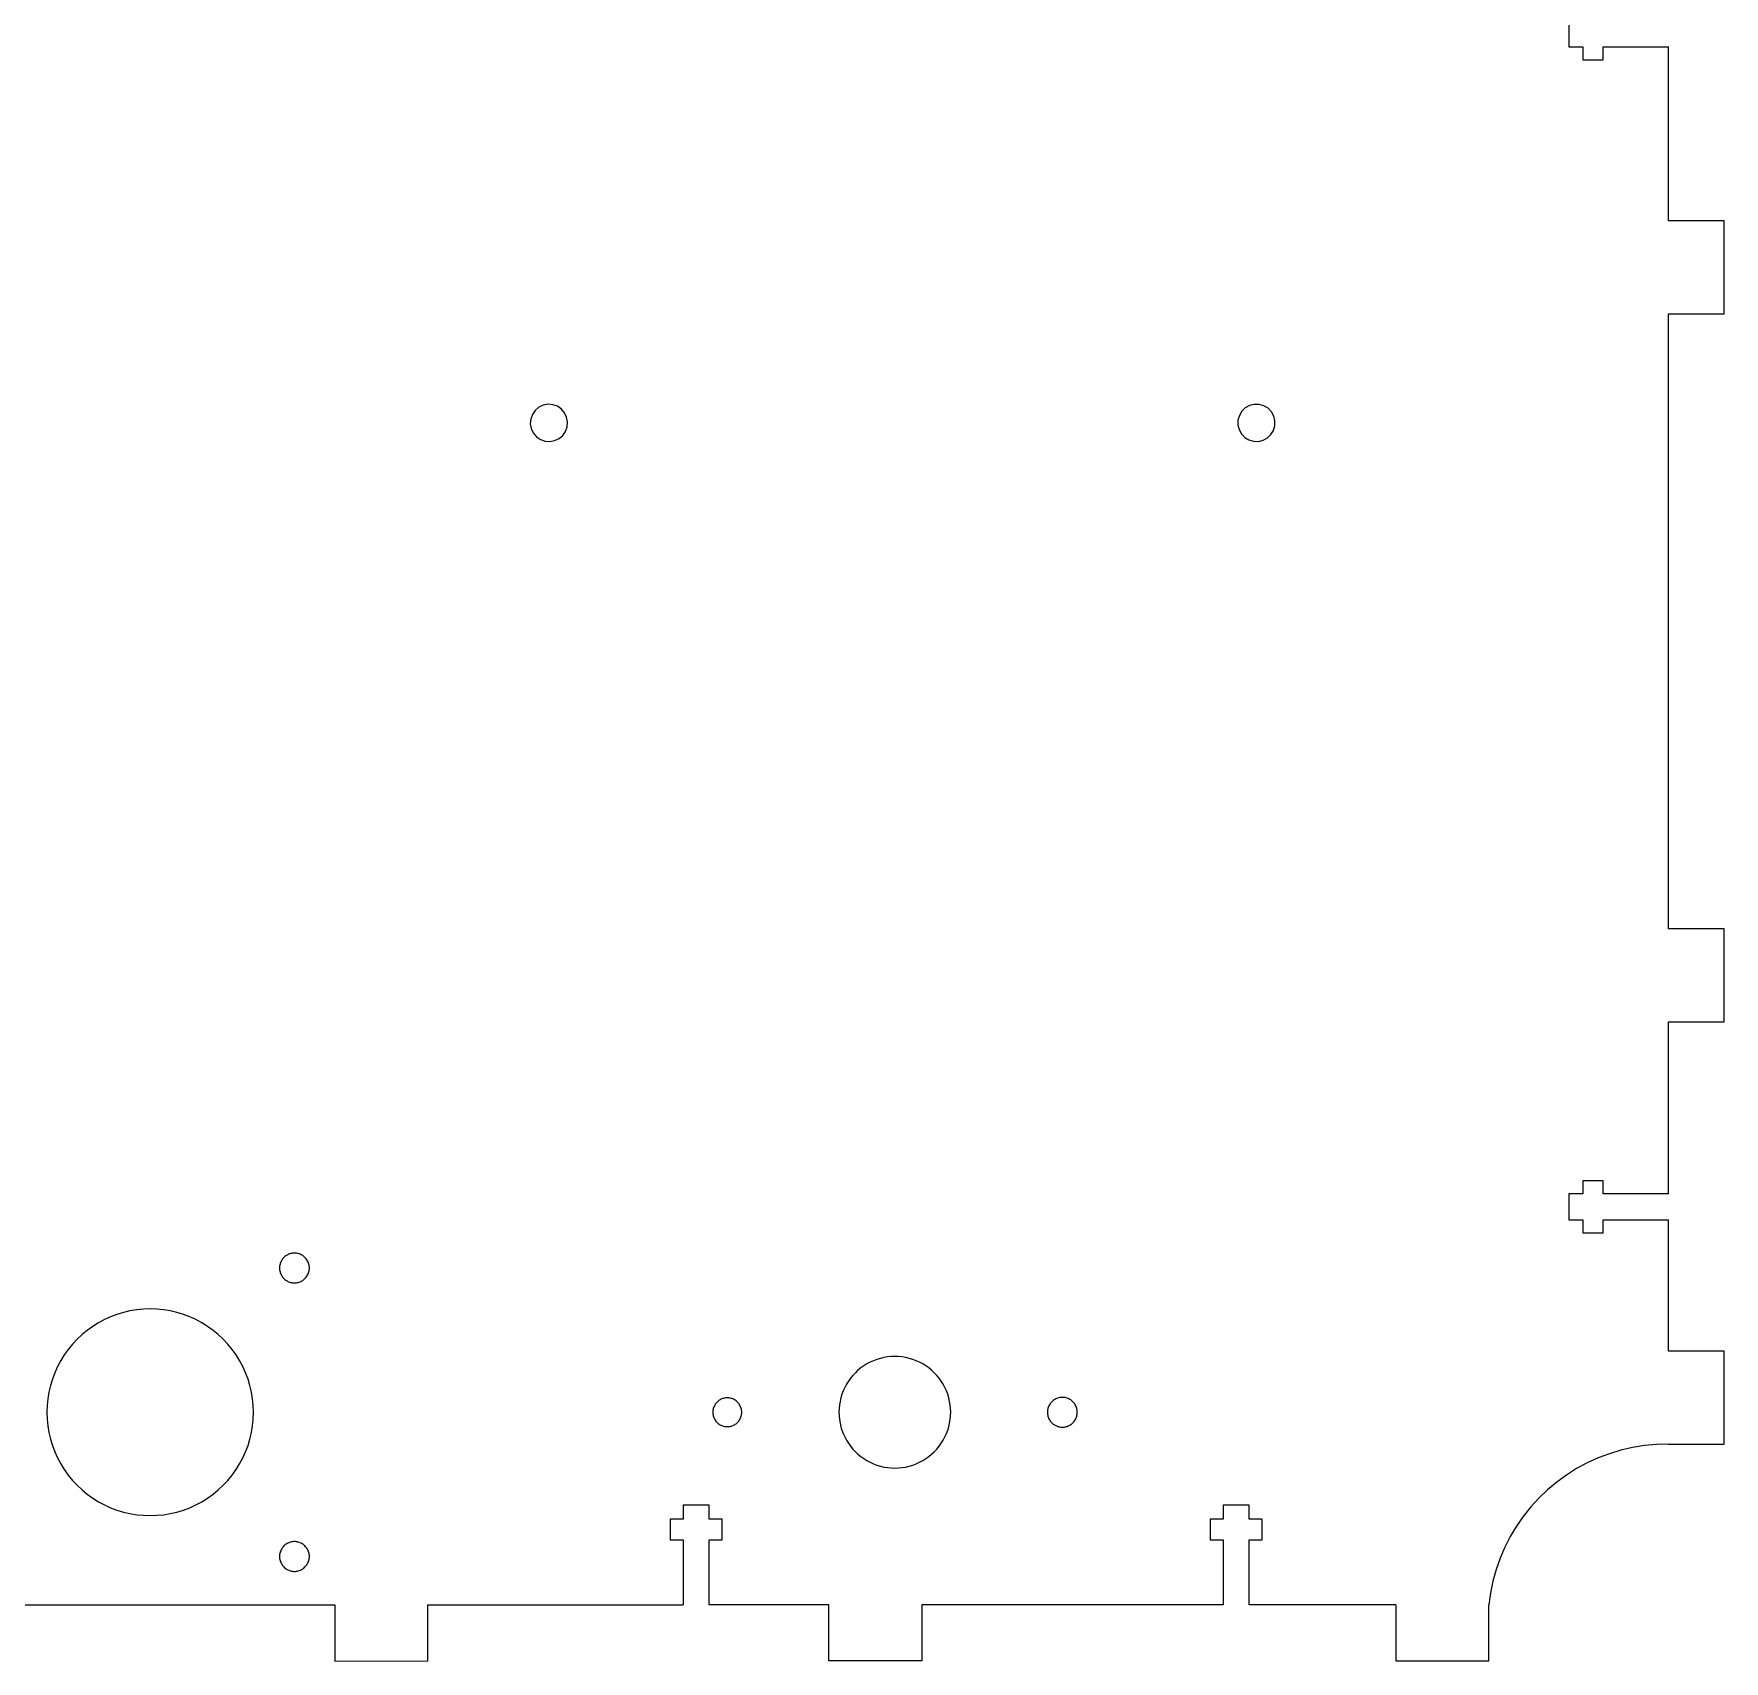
# Model space of a CAD drawing. Header units: metres. Extents: x 1293 to 1656, y -3 to 2553.
# Drawn here: x 1453.5 to 1635.1, y -2.8 to 172.1 of the extents above; entities that cross this region are included whole.
import ezdxf

# ---------------------------------------------------------------- set-up
doc = ezdxf.new("R2010")
doc.units = ezdxf.units.M

msp = doc.modelspace()

# ---------------------------------------------------------------- linework, layer by layer
at = {"layer": '6mm'}
for p, q in [((1618.41, 173.47), (1618.41, 170.67)), ((1618.41, 170.67), (1619.91, 170.67)), ((1619.91, 170.67), (1619.91, 169.27)), ((1619.91, 169.27), (1622.11, 169.27)), ((1622.11, 169.27), (1622.11, 170.67)), ((1622.11, 170.67), (1629.11, 170.67)), ((1629.11, 151.97), (1629.11, 170.67)), ((1635.11, 151.97), (1629.11, 151.97)), ((1635.11, 141.97), (1635.11, 151.97)), ((1629.11, 75.88), (1629.11, 141.97)), ((1629.11, 141.97), (1635.11, 141.97)), ((1507.07, 131.16), (1506.89, 130.67)), ((1507.36, 131.59), (1507.07, 131.16)), ((1507.76, 131.93), (1507.36, 131.59)), ((1508.23, 132.16), (1507.76, 131.93)), ((1508.75, 132.25), (1508.23, 132.16)), ((1509.27, 132.21), (1508.75, 132.25)), ((1509.76, 132.04), (1509.27, 132.21)), ((1510.19, 131.74), (1509.76, 132.04)), ((1510.53, 131.34), (1510.19, 131.74)), ((1510.75, 130.87), (1510.53, 131.34)), ((1510.85, 130.36), (1510.75, 130.87)), ((1583.02, 131.06), (1582.87, 130.55)), ((1583.29, 131.5), (1583.02, 131.06)), ((1583.66, 131.87), (1583.29, 131.5)), ((1584.12, 132.12), (1583.66, 131.87)), ((1584.63, 132.24), (1584.12, 132.12)), ((1585.15, 132.23), (1584.63, 132.24)), ((1585.65, 132.09), (1585.15, 132.23)), ((1586.1, 131.82), (1585.65, 132.09)), ((1586.46, 131.44), (1586.1, 131.82)), ((1586.71, 130.98), (1586.46, 131.44)), ((1586.84, 130.48), (1586.71, 130.98)), ((1506.89, 130.67), (1506.85, 130.15)), ((1506.85, 130.15), (1506.95, 129.64)), ((1506.95, 129.64), (1507.17, 129.17)), ((1507.17, 129.17), (1507.51, 128.77)), ((1510.33, 128.91), (1510.63, 129.34)), ((1510.63, 129.34), (1510.8, 129.84)), ((1510.8, 129.84), (1510.85, 130.36)), ((1582.87, 130.55), (1582.86, 130.03)), ((1582.86, 130.03), (1582.99, 129.53)), ((1582.99, 129.53), (1583.24, 129.07)), ((1583.24, 129.07), (1583.6, 128.69)), ((1586.03, 128.64), (1586.41, 129.01)), ((1586.41, 129.01), (1586.68, 129.45)), ((1586.68, 129.45), (1586.83, 129.95)), ((1586.83, 129.95), (1586.84, 130.48)), ((1507.51, 128.77), (1507.94, 128.47)), ((1507.94, 128.47), (1508.43, 128.3)), ((1508.43, 128.3), (1508.95, 128.26)), ((1508.95, 128.26), (1509.46, 128.35)), ((1509.46, 128.35), (1509.94, 128.58)), ((1509.94, 128.58), (1510.33, 128.91)), ((1583.6, 128.69), (1584.05, 128.42)), ((1584.05, 128.42), (1584.55, 128.28)), ((1584.55, 128.28), (1585.07, 128.27)), ((1585.07, 128.27), (1585.58, 128.39)), ((1585.58, 128.39), (1586.03, 128.64)), ((1635.11, 75.88), (1629.11, 75.88)), ((1635.11, 65.88), (1635.11, 75.88)), ((1629.11, 47.41), (1629.11, 65.88)), ((1629.11, 65.88), (1635.11, 65.88)), ((1619.91, 47.41), (1618.41, 47.41)), ((1618.41, 47.41), (1618.41, 44.61)), ((1622.11, 48.81), (1619.91, 48.81)), ((1619.91, 48.81), (1619.91, 47.41)), ((1622.11, 47.41), (1622.11, 48.81)), ((1629.11, 47.41), (1622.11, 47.41)), ((1618.41, 44.61), (1619.91, 44.61)), ((1619.91, 44.61), (1619.91, 43.21)), ((1622.11, 44.61), (1629.11, 44.6)), ((1622.11, 43.21), (1622.11, 44.61)), ((1629.11, 30.5), (1629.11, 44.6)), ((1619.91, 43.21), (1622.11, 43.21)), ((1480.03, 40.04), (1479.99, 39.94)), ((1480.07, 40.13), (1480.03, 40.04)), ((1480.12, 40.23), (1480.07, 40.13)), ((1480.18, 40.32), (1480.12, 40.23)), ((1480.24, 40.4), (1480.18, 40.32)), ((1480.31, 40.48), (1480.24, 40.4)), ((1480.38, 40.56), (1480.31, 40.48)), ((1480.45, 40.63), (1480.38, 40.56)), ((1480.53, 40.7), (1480.45, 40.63)), ((1480.62, 40.76), (1480.53, 40.7)), ((1480.71, 40.81), (1480.62, 40.76)), ((1480.8, 40.86), (1480.71, 40.81)), ((1480.9, 40.9), (1480.8, 40.86)), ((1480.99, 40.94), (1480.9, 40.9)), ((1481.09, 40.97), (1480.99, 40.94)), ((1481.2, 41), (1481.09, 40.97)), ((1481.3, 41.01), (1481.2, 41)), ((1481.4, 41.02), (1481.3, 41.01)), ((1481.51, 41.03), (1481.4, 41.02)), ((1481.61, 41.02), (1481.51, 41.03)), ((1481.72, 41.01), (1481.61, 41.02)), ((1481.82, 41), (1481.72, 41.01)), ((1481.92, 40.97), (1481.82, 41)), ((1482.02, 40.94), (1481.92, 40.97)), ((1482.12, 40.9), (1482.02, 40.94)), ((1482.22, 40.86), (1482.12, 40.9)), ((1482.31, 40.81), (1482.22, 40.86)), ((1482.4, 40.76), (1482.31, 40.81)), ((1482.48, 40.7), (1482.4, 40.76)), ((1482.56, 40.63), (1482.48, 40.7)), ((1482.64, 40.56), (1482.56, 40.63)), ((1482.71, 40.48), (1482.64, 40.56)), ((1482.78, 40.4), (1482.71, 40.48)), ((1482.84, 40.32), (1482.78, 40.4)), ((1482.89, 40.23), (1482.84, 40.32)), ((1482.94, 40.13), (1482.89, 40.23)), ((1482.99, 40.04), (1482.94, 40.13)), ((1483.02, 39.94), (1482.99, 40.04)), ((1479.92, 39.64), (1479.91, 39.53)), ((1479.91, 39.53), (1479.91, 39.43)), ((1479.91, 39.43), (1479.91, 39.32)), ((1479.91, 39.32), (1479.92, 39.22)), ((1479.94, 39.74), (1479.92, 39.64)), ((1479.92, 39.22), (1479.94, 39.11)), ((1479.96, 39.84), (1479.94, 39.74)), ((1479.94, 39.11), (1479.96, 39.01)), ((1479.99, 39.94), (1479.96, 39.84)), ((1479.96, 39.01), (1479.99, 38.91)), ((1479.99, 38.91), (1480.03, 38.81)), ((1480.03, 38.81), (1480.07, 38.72)), ((1480.07, 38.72), (1480.12, 38.63)), ((1480.12, 38.63), (1480.18, 38.54)), ((1480.18, 38.54), (1480.24, 38.45)), ((1480.24, 38.45), (1480.31, 38.37)), ((1480.31, 38.37), (1480.38, 38.3)), ((1480.38, 38.3), (1480.45, 38.22)), ((1480.45, 38.22), (1480.53, 38.16)), ((1480.53, 38.16), (1480.62, 38.1)), ((1482.4, 38.1), (1482.48, 38.16)), ((1482.48, 38.16), (1482.56, 38.22)), ((1482.56, 38.22), (1482.64, 38.3)), ((1482.64, 38.3), (1482.71, 38.37)), ((1482.71, 38.37), (1482.78, 38.45)), ((1482.78, 38.45), (1482.84, 38.54)), ((1482.84, 38.54), (1482.89, 38.63)), ((1482.89, 38.63), (1482.94, 38.72)), ((1482.94, 38.72), (1482.99, 38.81)), ((1482.99, 38.81), (1483.02, 38.91)), ((1483.05, 39.84), (1483.02, 39.94)), ((1483.02, 38.91), (1483.05, 39.01)), ((1483.08, 39.74), (1483.05, 39.84)), ((1483.05, 39.01), (1483.08, 39.11)), ((1483.09, 39.64), (1483.08, 39.74)), ((1483.08, 39.11), (1483.09, 39.22)), ((1483.11, 39.53), (1483.09, 39.64)), ((1483.09, 39.22), (1483.11, 39.32)), ((1483.11, 39.43), (1483.11, 39.53)), ((1483.11, 39.32), (1483.11, 39.43)), ((1480.62, 38.1), (1480.71, 38.04)), ((1480.71, 38.04), (1480.8, 37.99)), ((1480.8, 37.99), (1480.9, 37.95)), ((1480.9, 37.95), (1480.99, 37.91)), ((1480.99, 37.91), (1481.09, 37.88)), ((1481.09, 37.88), (1481.2, 37.86)), ((1481.2, 37.86), (1481.3, 37.84)), ((1481.3, 37.84), (1481.4, 37.83)), ((1481.4, 37.83), (1481.51, 37.83)), ((1481.51, 37.83), (1481.61, 37.83)), ((1481.61, 37.83), (1481.72, 37.84)), ((1481.72, 37.84), (1481.82, 37.86)), ((1481.82, 37.86), (1481.92, 37.88)), ((1481.92, 37.88), (1482.02, 37.91)), ((1482.02, 37.91), (1482.12, 37.95)), ((1482.12, 37.95), (1482.22, 37.99)), ((1482.22, 37.99), (1482.31, 38.04)), ((1482.31, 38.04), (1482.4, 38.1)), ((1463.14, 34.65), (1462.44, 34.44)), ((1463.84, 34.81), (1463.14, 34.65)), ((1464.56, 34.93), (1463.84, 34.81)), ((1465.28, 35), (1464.56, 34.93)), ((1466.01, 35.03), (1465.28, 35)), ((1466.73, 35), (1466.01, 35.03)), ((1467.46, 34.93), (1466.73, 35)), ((1468.17, 34.81), (1467.46, 34.93)), ((1468.88, 34.65), (1468.17, 34.81)), ((1469.58, 34.44), (1468.88, 34.65)), ((1459.25, 32.73), (1458.69, 32.27)), ((1459.84, 33.16), (1459.25, 32.73)), ((1460.46, 33.54), (1459.84, 33.16)), ((1461.1, 33.88), (1460.46, 33.54)), ((1461.76, 34.18), (1461.1, 33.88)), ((1462.44, 34.44), (1461.76, 34.18)), ((1470.26, 34.18), (1469.58, 34.44)), ((1470.92, 33.88), (1470.26, 34.18)), ((1471.56, 33.54), (1470.92, 33.88)), ((1472.18, 33.16), (1471.56, 33.54)), ((1472.77, 32.73), (1472.18, 33.16)), ((1473.33, 32.27), (1472.77, 32.73)), ((1457.66, 31.25), (1457.2, 30.68)), ((1458.16, 31.78), (1457.66, 31.25)), ((1458.69, 32.27), (1458.16, 31.78)), ((1473.86, 31.78), (1473.33, 32.27)), ((1474.35, 31.25), (1473.86, 31.78)), ((1474.81, 30.68), (1474.35, 31.25)), ((1456.4, 29.48), (1456.05, 28.84)), ((1456.78, 30.09), (1456.4, 29.48)), ((1457.2, 30.68), (1456.78, 30.09)), ((1475.24, 30.09), (1474.81, 30.68)), ((1475.62, 29.48), (1475.24, 30.09)), ((1475.96, 28.84), (1475.62, 29.48)), ((1543.01, 29.12), (1542.68, 28.92)), ((1543.35, 29.31), (1543.01, 29.12)), ((1543.71, 29.47), (1543.35, 29.31)), ((1544.08, 29.61), (1543.71, 29.47)), ((1544.46, 29.72), (1544.08, 29.61)), ((1544.84, 29.81), (1544.46, 29.72)), ((1545.23, 29.88), (1544.84, 29.81)), ((1545.62, 29.91), (1545.23, 29.88)), ((1546.01, 29.93), (1545.62, 29.91)), ((1546.4, 29.91), (1546.01, 29.93)), ((1546.79, 29.88), (1546.4, 29.91)), ((1547.18, 29.81), (1546.79, 29.88)), ((1547.56, 29.72), (1547.18, 29.81)), ((1547.94, 29.61), (1547.56, 29.72)), ((1548.3, 29.47), (1547.94, 29.61)), ((1548.66, 29.31), (1548.3, 29.47)), ((1549.01, 29.12), (1548.66, 29.31)), ((1549.34, 28.92), (1549.01, 29.12)), ((1635.11, 30.5), (1629.11, 30.5)), ((1635.11, 20.5), (1635.11, 30.5)), ((1455.5, 27.49), (1455.29, 26.8)), ((1455.75, 28.17), (1455.5, 27.49)), ((1456.05, 28.84), (1455.75, 28.17)), ((1476.26, 28.17), (1475.96, 28.84)), ((1476.52, 27.49), (1476.26, 28.17)), ((1476.73, 26.8), (1476.52, 27.49)), ((1541.02, 27.26), (1540.81, 26.93)), ((1541.25, 27.58), (1541.02, 27.26)), ((1541.5, 27.88), (1541.25, 27.58)), ((1541.77, 28.17), (1541.5, 27.88)), ((1542.05, 28.44), (1541.77, 28.17)), ((1542.36, 28.69), (1542.05, 28.44)), ((1542.68, 28.92), (1542.36, 28.69)), ((1549.66, 28.69), (1549.34, 28.92)), ((1549.96, 28.44), (1549.66, 28.69)), ((1550.25, 28.17), (1549.96, 28.44)), ((1550.52, 27.88), (1550.25, 28.17)), ((1550.77, 27.58), (1550.52, 27.88)), ((1551, 27.26), (1550.77, 27.58)), ((1551.2, 26.93), (1551, 27.26)), ((1455.12, 26.09), (1455, 25.38)), ((1455.29, 26.8), (1455.12, 26.09)), ((1476.9, 26.09), (1476.73, 26.8)), ((1477.01, 25.38), (1476.9, 26.09)), ((1527.71, 25.45), (1527.61, 25.42)), ((1527.81, 25.46), (1527.71, 25.45)), ((1527.91, 25.47), (1527.81, 25.46)), ((1528.01, 25.48), (1527.91, 25.47)), ((1528.11, 25.47), (1528.01, 25.48)), ((1528.21, 25.46), (1528.11, 25.47)), ((1528.31, 25.45), (1528.21, 25.46)), ((1528.41, 25.42), (1528.31, 25.45)), ((1540.21, 25.48), (1540.12, 25.1)), ((1540.33, 25.86), (1540.21, 25.48)), ((1540.47, 26.22), (1540.33, 25.86)), ((1540.63, 26.58), (1540.47, 26.22)), ((1540.81, 26.93), (1540.63, 26.58)), ((1551.39, 26.58), (1551.2, 26.93)), ((1551.55, 26.22), (1551.39, 26.58)), ((1551.69, 25.86), (1551.55, 26.22)), ((1551.8, 25.48), (1551.69, 25.86)), ((1551.89, 25.1), (1551.8, 25.48)), ((1563.49, 25.44), (1563.4, 25.4)), ((1563.59, 25.47), (1563.49, 25.44)), ((1563.7, 25.5), (1563.59, 25.47)), ((1563.8, 25.51), (1563.7, 25.5)), ((1563.9, 25.52), (1563.8, 25.51)), ((1564.01, 25.53), (1563.9, 25.52)), ((1564.11, 25.52), (1564.01, 25.53)), ((1564.22, 25.51), (1564.11, 25.52)), ((1564.32, 25.5), (1564.22, 25.51)), ((1564.42, 25.47), (1564.32, 25.5)), ((1564.52, 25.44), (1564.42, 25.47)), ((1564.62, 25.4), (1564.52, 25.44)), ((1454.93, 24.65), (1454.91, 23.93)), ((1454.91, 23.93), (1454.93, 23.2)), ((1455, 25.38), (1454.93, 24.65)), ((1477.08, 24.65), (1477.01, 25.38)), ((1477.11, 23.93), (1477.08, 24.65)), ((1477.08, 23.2), (1477.11, 23.93)), ((1526.47, 24.13), (1526.46, 24.03)), ((1526.46, 24.03), (1526.46, 23.93)), ((1526.46, 23.93), (1526.46, 23.83)), ((1526.46, 23.83), (1526.47, 23.72)), ((1526.49, 24.23), (1526.47, 24.13)), ((1526.47, 23.72), (1526.49, 23.62)), ((1526.51, 24.33), (1526.49, 24.23)), ((1526.49, 23.62), (1526.51, 23.53)), ((1526.54, 24.42), (1526.51, 24.33)), ((1526.58, 24.52), (1526.54, 24.42)), ((1526.62, 24.61), (1526.58, 24.52)), ((1526.67, 24.7), (1526.62, 24.61)), ((1526.72, 24.79), (1526.67, 24.7)), ((1526.78, 24.87), (1526.72, 24.79)), ((1526.84, 24.95), (1526.78, 24.87)), ((1526.91, 25.02), (1526.84, 24.95)), ((1526.99, 25.09), (1526.91, 25.02)), ((1527.07, 25.16), (1526.99, 25.09)), ((1527.15, 25.22), (1527.07, 25.16)), ((1527.23, 25.27), (1527.15, 25.22)), ((1527.32, 25.32), (1527.23, 25.27)), ((1527.42, 25.36), (1527.32, 25.32)), ((1527.51, 25.39), (1527.42, 25.36)), ((1527.61, 25.42), (1527.51, 25.39)), ((1528.51, 25.39), (1528.41, 25.42)), ((1528.6, 25.36), (1528.51, 25.39)), ((1528.69, 25.32), (1528.6, 25.36)), ((1528.78, 25.27), (1528.69, 25.32)), ((1528.87, 25.22), (1528.78, 25.27)), ((1528.95, 25.16), (1528.87, 25.22)), ((1529.03, 25.09), (1528.95, 25.16)), ((1529.1, 25.02), (1529.03, 25.09)), ((1529.17, 24.95), (1529.1, 25.02)), ((1529.24, 24.87), (1529.17, 24.95)), ((1529.3, 24.79), (1529.24, 24.87)), ((1529.35, 24.7), (1529.3, 24.79)), ((1529.4, 24.61), (1529.35, 24.7)), ((1529.44, 24.52), (1529.4, 24.61)), ((1529.48, 24.42), (1529.44, 24.52)), ((1529.51, 24.33), (1529.48, 24.42)), ((1529.53, 24.23), (1529.51, 24.33)), ((1529.51, 23.53), (1529.53, 23.62)), ((1529.55, 24.13), (1529.53, 24.23)), ((1529.53, 23.62), (1529.55, 23.72)), ((1529.56, 24.03), (1529.55, 24.13)), ((1529.55, 23.72), (1529.56, 23.83)), ((1529.56, 23.93), (1529.56, 24.03)), ((1529.56, 23.83), (1529.56, 23.93)), ((1540.02, 24.32), (1540.01, 23.93)), ((1540.01, 23.93), (1540.02, 23.53)), ((1540.06, 24.71), (1540.02, 24.32)), ((1540.12, 25.1), (1540.06, 24.71)), ((1551.96, 24.71), (1551.89, 25.1)), ((1552, 24.32), (1551.96, 24.71)), ((1552.01, 23.93), (1552, 24.32)), ((1552, 23.53), (1552.01, 23.93)), ((1562.42, 24.14), (1562.41, 24.03)), ((1562.41, 24.03), (1562.41, 23.93)), ((1562.41, 23.93), (1562.41, 23.82)), ((1562.41, 23.82), (1562.42, 23.72)), ((1562.44, 24.24), (1562.42, 24.14)), ((1562.42, 23.72), (1562.44, 23.61)), ((1562.46, 24.34), (1562.44, 24.24)), ((1562.44, 23.61), (1562.46, 23.51)), ((1562.49, 24.44), (1562.46, 24.34)), ((1562.53, 24.54), (1562.49, 24.44)), ((1562.57, 24.63), (1562.53, 24.54)), ((1562.62, 24.73), (1562.57, 24.63)), ((1562.68, 24.82), (1562.62, 24.73)), ((1562.74, 24.9), (1562.68, 24.82)), ((1562.81, 24.98), (1562.74, 24.9)), ((1562.88, 25.06), (1562.81, 24.98)), ((1562.95, 25.13), (1562.88, 25.06)), ((1563.03, 25.2), (1562.95, 25.13)), ((1563.12, 25.26), (1563.03, 25.2)), ((1563.21, 25.31), (1563.12, 25.26)), ((1563.3, 25.36), (1563.21, 25.31)), ((1563.4, 25.4), (1563.3, 25.36)), ((1564.72, 25.36), (1564.62, 25.4)), ((1564.81, 25.31), (1564.72, 25.36)), ((1564.9, 25.26), (1564.81, 25.31)), ((1564.98, 25.2), (1564.9, 25.26)), ((1565.06, 25.13), (1564.98, 25.2)), ((1565.14, 25.06), (1565.06, 25.13)), ((1565.21, 24.98), (1565.14, 25.06)), ((1565.28, 24.9), (1565.21, 24.98)), ((1565.34, 24.82), (1565.28, 24.9)), ((1565.39, 24.73), (1565.34, 24.82)), ((1565.44, 24.63), (1565.39, 24.73)), ((1565.49, 24.54), (1565.44, 24.63)), ((1565.52, 24.44), (1565.49, 24.54)), ((1565.55, 24.34), (1565.52, 24.44)), ((1565.58, 24.24), (1565.55, 24.34)), ((1565.55, 23.51), (1565.58, 23.61)), ((1565.59, 24.14), (1565.58, 24.24)), ((1565.58, 23.61), (1565.59, 23.72)), ((1565.61, 24.03), (1565.59, 24.14)), ((1565.59, 23.72), (1565.61, 23.82)), ((1565.61, 23.93), (1565.61, 24.03)), ((1565.61, 23.82), (1565.61, 23.93)), ((1454.93, 23.2), (1455, 22.48)), ((1455, 22.48), (1455.12, 21.76)), ((1476.9, 21.76), (1477.01, 22.48)), ((1477.01, 22.48), (1477.08, 23.2)), ((1526.51, 23.53), (1526.54, 23.43)), ((1526.54, 23.43), (1526.58, 23.33)), ((1526.58, 23.33), (1526.62, 23.24)), ((1526.62, 23.24), (1526.67, 23.15)), ((1526.67, 23.15), (1526.72, 23.07)), ((1526.72, 23.07), (1526.78, 22.98)), ((1526.78, 22.98), (1526.84, 22.9)), ((1526.84, 22.9), (1526.91, 22.83)), ((1526.91, 22.83), (1526.99, 22.76)), ((1526.99, 22.76), (1527.07, 22.7)), ((1527.07, 22.7), (1527.15, 22.64)), ((1527.15, 22.64), (1527.23, 22.58)), ((1527.23, 22.58), (1527.32, 22.54)), ((1527.32, 22.54), (1527.42, 22.49)), ((1527.42, 22.49), (1527.51, 22.46)), ((1527.51, 22.46), (1527.61, 22.43)), ((1527.61, 22.43), (1527.71, 22.41)), ((1527.71, 22.41), (1527.81, 22.39)), ((1527.81, 22.39), (1527.91, 22.38)), ((1527.91, 22.38), (1528.01, 22.38)), ((1528.01, 22.38), (1528.11, 22.38)), ((1528.11, 22.38), (1528.21, 22.39)), ((1528.21, 22.39), (1528.31, 22.41)), ((1528.31, 22.41), (1528.41, 22.43)), ((1528.41, 22.43), (1528.51, 22.46)), ((1528.51, 22.46), (1528.6, 22.49)), ((1528.6, 22.49), (1528.69, 22.54)), ((1528.69, 22.54), (1528.78, 22.58)), ((1528.78, 22.58), (1528.87, 22.64)), ((1528.87, 22.64), (1528.95, 22.7)), ((1528.95, 22.7), (1529.03, 22.76)), ((1529.03, 22.76), (1529.1, 22.83)), ((1529.1, 22.83), (1529.17, 22.9)), ((1529.17, 22.9), (1529.24, 22.98)), ((1529.24, 22.98), (1529.3, 23.07)), ((1529.3, 23.07), (1529.35, 23.15)), ((1529.35, 23.15), (1529.4, 23.24)), ((1529.4, 23.24), (1529.44, 23.33)), ((1529.44, 23.33), (1529.48, 23.43)), ((1529.48, 23.43), (1529.51, 23.53)), ((1540.02, 23.53), (1540.06, 23.14)), ((1540.06, 23.14), (1540.12, 22.76)), ((1540.12, 22.76), (1540.21, 22.37)), ((1540.21, 22.37), (1540.33, 22)), ((1540.33, 22), (1540.47, 21.63)), ((1551.55, 21.63), (1551.69, 22)), ((1551.69, 22), (1551.8, 22.37)), ((1551.8, 22.37), (1551.89, 22.76)), ((1551.89, 22.76), (1551.96, 23.14)), ((1551.96, 23.14), (1552, 23.53)), ((1562.46, 23.51), (1562.49, 23.41)), ((1562.49, 23.41), (1562.53, 23.31)), ((1562.53, 23.31), (1562.57, 23.22)), ((1562.57, 23.22), (1562.62, 23.13)), ((1562.62, 23.13), (1562.68, 23.04)), ((1562.68, 23.04), (1562.74, 22.95)), ((1562.74, 22.95), (1562.81, 22.87)), ((1562.81, 22.87), (1562.88, 22.8)), ((1562.88, 22.8), (1562.95, 22.72)), ((1562.95, 22.72), (1563.03, 22.66)), ((1563.03, 22.66), (1563.12, 22.6)), ((1563.12, 22.6), (1563.21, 22.54)), ((1563.21, 22.54), (1563.3, 22.49)), ((1563.3, 22.49), (1563.4, 22.45)), ((1563.4, 22.45), (1563.49, 22.41)), ((1563.49, 22.41), (1563.59, 22.38)), ((1563.59, 22.38), (1563.7, 22.36)), ((1563.7, 22.36), (1563.8, 22.34)), ((1563.8, 22.34), (1563.9, 22.33)), ((1563.9, 22.33), (1564.01, 22.33)), ((1564.01, 22.33), (1564.11, 22.33)), ((1564.11, 22.33), (1564.22, 22.34)), ((1564.22, 22.34), (1564.32, 22.36)), ((1564.32, 22.36), (1564.42, 22.38)), ((1564.42, 22.38), (1564.52, 22.41)), ((1564.52, 22.41), (1564.62, 22.45)), ((1564.62, 22.45), (1564.72, 22.49)), ((1564.72, 22.49), (1564.81, 22.54)), ((1564.81, 22.54), (1564.9, 22.6)), ((1564.9, 22.6), (1564.98, 22.66)), ((1564.98, 22.66), (1565.06, 22.72)), ((1565.06, 22.72), (1565.14, 22.8)), ((1565.14, 22.8), (1565.21, 22.87)), ((1565.21, 22.87), (1565.28, 22.95)), ((1565.28, 22.95), (1565.34, 23.04)), ((1565.34, 23.04), (1565.39, 23.13)), ((1565.39, 23.13), (1565.44, 23.22)), ((1565.44, 23.22), (1565.49, 23.31)), ((1565.49, 23.31), (1565.52, 23.41)), ((1565.52, 23.41), (1565.55, 23.51)), ((1455.12, 21.76), (1455.29, 21.05)), ((1455.29, 21.05), (1455.5, 20.36)), ((1455.5, 20.36), (1455.75, 19.68)), ((1476.26, 19.68), (1476.52, 20.36)), ((1476.52, 20.36), (1476.73, 21.05)), ((1476.73, 21.05), (1476.9, 21.76)), ((1540.47, 21.63), (1540.63, 21.27)), ((1540.63, 21.27), (1540.81, 20.93)), ((1540.81, 20.93), (1541.02, 20.59)), ((1541.02, 20.59), (1541.25, 20.27)), ((1541.25, 20.27), (1541.5, 19.97)), ((1550.52, 19.97), (1550.77, 20.27)), ((1550.77, 20.27), (1551, 20.59)), ((1551, 20.59), (1551.2, 20.93)), ((1551.2, 20.93), (1551.39, 21.27)), ((1551.39, 21.27), (1551.55, 21.63)), ((1625.26, 20.14), (1624, 19.85)), ((1626.53, 20.34), (1625.26, 20.14)), ((1627.82, 20.46), (1626.53, 20.34)), ((1629.11, 20.5), (1627.82, 20.46)), ((1629.11, 20.5), (1635.11, 20.5)), ((1455.75, 19.68), (1456.05, 19.02)), ((1456.05, 19.02), (1456.4, 18.38)), ((1456.4, 18.38), (1456.78, 17.76)), ((1475.24, 17.76), (1475.62, 18.38)), ((1475.62, 18.38), (1475.96, 19.02)), ((1475.96, 19.02), (1476.26, 19.68)), ((1541.5, 19.97), (1541.77, 19.68)), ((1541.77, 19.68), (1542.05, 19.42)), ((1542.05, 19.42), (1542.36, 19.17)), ((1542.36, 19.17), (1542.68, 18.94)), ((1542.68, 18.94), (1543.01, 18.73)), ((1543.01, 18.73), (1543.35, 18.55)), ((1543.35, 18.55), (1543.71, 18.38)), ((1543.71, 18.38), (1544.08, 18.25)), ((1544.08, 18.25), (1544.46, 18.13)), ((1547.56, 18.13), (1547.94, 18.25)), ((1547.94, 18.25), (1548.3, 18.38)), ((1548.3, 18.38), (1548.66, 18.55)), ((1548.66, 18.55), (1549.01, 18.73)), ((1549.01, 18.73), (1549.34, 18.94)), ((1549.34, 18.94), (1549.66, 19.17)), ((1549.66, 19.17), (1549.96, 19.42)), ((1549.96, 19.42), (1550.25, 19.68)), ((1550.25, 19.68), (1550.52, 19.97)), ((1620.39, 18.48), (1619.25, 17.87)), ((1621.56, 19.02), (1620.39, 18.48)), ((1622.77, 19.47), (1621.56, 19.02)), ((1624, 19.85), (1622.77, 19.47)), ((1456.78, 17.76), (1457.2, 17.17)), ((1457.2, 17.17), (1457.66, 16.61)), ((1457.66, 16.61), (1458.16, 16.08)), ((1473.86, 16.08), (1474.35, 16.61)), ((1474.35, 16.61), (1474.81, 17.17)), ((1474.81, 17.17), (1475.24, 17.76)), ((1544.46, 18.13), (1544.84, 18.04)), ((1544.84, 18.04), (1545.23, 17.98)), ((1545.23, 17.98), (1545.62, 17.94)), ((1545.62, 17.94), (1546.01, 17.93)), ((1546.01, 17.93), (1546.4, 17.94)), ((1546.4, 17.94), (1546.79, 17.98)), ((1546.79, 17.98), (1547.18, 18.04)), ((1547.18, 18.04), (1547.56, 18.13)), ((1617.12, 16.42), (1616.13, 15.59)), ((1618.16, 17.18), (1617.12, 16.42)), ((1619.25, 17.87), (1618.16, 17.18)), ((1458.16, 16.08), (1458.69, 15.58)), ((1458.69, 15.58), (1459.25, 15.12)), ((1459.25, 15.12), (1459.84, 14.7)), ((1459.84, 14.7), (1460.46, 14.31)), ((1471.56, 14.31), (1472.18, 14.7)), ((1472.18, 14.7), (1472.77, 15.12)), ((1472.77, 15.12), (1473.33, 15.58)), ((1473.33, 15.58), (1473.86, 16.08)), ((1615.2, 14.7), (1614.33, 13.75)), ((1616.13, 15.59), (1615.2, 14.7)), ((1460.46, 14.31), (1461.1, 13.97)), ((1461.1, 13.97), (1461.76, 13.67)), ((1461.76, 13.67), (1462.44, 13.42)), ((1462.44, 13.42), (1463.14, 13.2)), ((1463.14, 13.2), (1463.84, 13.04)), ((1463.84, 13.04), (1464.56, 12.92)), ((1464.56, 12.92), (1465.28, 12.85)), ((1465.28, 12.85), (1466.01, 12.83)), ((1466.01, 12.83), (1466.73, 12.85)), ((1466.73, 12.85), (1467.46, 12.92)), ((1467.46, 12.92), (1468.17, 13.04)), ((1468.17, 13.04), (1468.88, 13.2)), ((1468.88, 13.2), (1469.58, 13.42)), ((1469.58, 13.42), (1470.26, 13.67)), ((1470.26, 13.67), (1470.92, 13.97)), ((1470.92, 13.97), (1471.56, 14.31)), ((1526.07, 13.93), (1523.27, 13.93)), ((1523.27, 13.93), (1523.28, 12.43)), ((1526.08, 12.43), (1526.07, 13.93)), ((1584.07, 13.93), (1581.27, 13.93)), ((1581.27, 13.93), (1581.28, 12.43)), ((1584.08, 12.43), (1584.07, 13.93)), ((1613.52, 12.74), (1612.79, 11.68)), ((1614.33, 13.75), (1613.52, 12.74)), ((1521.87, 12.43), (1521.87, 10.23)), ((1523.28, 12.43), (1521.87, 12.43)), ((1527.47, 12.43), (1526.08, 12.43)), ((1527.47, 10.23), (1527.47, 12.43)), ((1579.87, 12.43), (1579.87, 10.23)), ((1581.28, 12.43), (1579.87, 12.43)), ((1585.47, 12.43), (1584.08, 12.43)), ((1585.47, 10.23), (1585.47, 12.43)), ((1612.79, 11.68), (1612.13, 10.57)), ((1480.07, 9.13), (1480.03, 9.04)), ((1480.12, 9.23), (1480.07, 9.13)), ((1480.18, 9.32), (1480.12, 9.23)), ((1480.24, 9.4), (1480.18, 9.32)), ((1480.31, 9.48), (1480.24, 9.4)), ((1480.38, 9.56), (1480.31, 9.48)), ((1480.45, 9.63), (1480.38, 9.56)), ((1480.53, 9.7), (1480.45, 9.63)), ((1480.62, 9.76), (1480.53, 9.7)), ((1480.71, 9.81), (1480.62, 9.76)), ((1480.8, 9.86), (1480.71, 9.81)), ((1480.9, 9.9), (1480.8, 9.86)), ((1480.99, 9.94), (1480.9, 9.9)), ((1481.09, 9.97), (1480.99, 9.94)), ((1481.2, 10), (1481.09, 9.97)), ((1481.3, 10.01), (1481.2, 10)), ((1481.4, 10.02), (1481.3, 10.01)), ((1481.51, 10.03), (1481.4, 10.02)), ((1481.61, 10.02), (1481.51, 10.03)), ((1481.72, 10.01), (1481.61, 10.02)), ((1481.82, 10), (1481.72, 10.01)), ((1481.92, 9.97), (1481.82, 10)), ((1482.02, 9.94), (1481.92, 9.97)), ((1482.12, 9.9), (1482.02, 9.94)), ((1482.22, 9.86), (1482.12, 9.9)), ((1482.31, 9.81), (1482.22, 9.86)), ((1482.4, 9.76), (1482.31, 9.81)), ((1482.48, 9.7), (1482.4, 9.76)), ((1482.56, 9.63), (1482.48, 9.7)), ((1482.64, 9.56), (1482.56, 9.63)), ((1482.71, 9.48), (1482.64, 9.56)), ((1482.78, 9.4), (1482.71, 9.48)), ((1482.84, 9.32), (1482.78, 9.4)), ((1482.89, 9.23), (1482.84, 9.32)), ((1482.94, 9.13), (1482.89, 9.23)), ((1482.99, 9.04), (1482.94, 9.13)), ((1521.87, 10.23), (1523.27, 10.23)), ((1523.27, 10.23), (1523.27, 3.23)), ((1526.07, 3.23), (1526.07, 10.23)), ((1526.07, 10.23), (1527.47, 10.23)), ((1579.87, 10.23), (1581.27, 10.23)), ((1581.27, 10.23), (1581.27, 3.23)), ((1584.07, 10.23), (1585.47, 10.23)), ((1584.07, 3.23), (1584.07, 10.23)), ((1611.54, 9.42), (1611.03, 8.23)), ((1612.13, 10.57), (1611.54, 9.42)), ((1479.92, 8.64), (1479.91, 8.53)), ((1479.91, 8.53), (1479.91, 8.43)), ((1479.91, 8.43), (1479.91, 8.32)), ((1479.91, 8.32), (1479.92, 8.22)), ((1479.94, 8.74), (1479.92, 8.64)), ((1479.92, 8.22), (1479.94, 8.11)), ((1479.96, 8.84), (1479.94, 8.74)), ((1479.94, 8.11), (1479.96, 8.01)), ((1479.99, 8.94), (1479.96, 8.84)), ((1479.96, 8.01), (1479.99, 7.91)), ((1480.03, 9.04), (1479.99, 8.94)), ((1479.99, 7.91), (1480.03, 7.81)), ((1480.03, 7.81), (1480.07, 7.72)), ((1480.07, 7.72), (1480.12, 7.63)), ((1480.12, 7.63), (1480.18, 7.54)), ((1480.18, 7.54), (1480.24, 7.45)), ((1480.24, 7.45), (1480.31, 7.37)), ((1480.31, 7.37), (1480.38, 7.3)), ((1480.38, 7.3), (1480.45, 7.22)), ((1482.56, 7.22), (1482.64, 7.3)), ((1482.64, 7.3), (1482.71, 7.37)), ((1482.71, 7.37), (1482.78, 7.45)), ((1482.78, 7.45), (1482.84, 7.54)), ((1482.84, 7.54), (1482.89, 7.63)), ((1482.89, 7.63), (1482.94, 7.72)), ((1482.94, 7.72), (1482.99, 7.81)), ((1483.02, 8.94), (1482.99, 9.04)), ((1482.99, 7.81), (1483.02, 7.91)), ((1483.05, 8.84), (1483.02, 8.94)), ((1483.02, 7.91), (1483.05, 8.01)), ((1483.08, 8.74), (1483.05, 8.84)), ((1483.05, 8.01), (1483.08, 8.11)), ((1483.09, 8.64), (1483.08, 8.74)), ((1483.08, 8.11), (1483.09, 8.22)), ((1483.11, 8.53), (1483.09, 8.64)), ((1483.09, 8.22), (1483.11, 8.32)), ((1483.11, 8.43), (1483.11, 8.53)), ((1483.11, 8.32), (1483.11, 8.43)), ((1611.03, 8.23), (1610.6, 7.02)), ((1480.45, 7.22), (1480.53, 7.16)), ((1480.53, 7.16), (1480.62, 7.1)), ((1480.62, 7.1), (1480.71, 7.04)), ((1480.71, 7.04), (1480.8, 6.99)), ((1480.8, 6.99), (1480.9, 6.95)), ((1480.9, 6.95), (1480.99, 6.91)), ((1480.99, 6.91), (1481.09, 6.88)), ((1481.09, 6.88), (1481.2, 6.86)), ((1481.2, 6.86), (1481.3, 6.84)), ((1481.3, 6.84), (1481.4, 6.83)), ((1481.4, 6.83), (1481.51, 6.83)), ((1481.51, 6.83), (1481.61, 6.83)), ((1481.61, 6.83), (1481.72, 6.84)), ((1481.72, 6.84), (1481.82, 6.86)), ((1481.82, 6.86), (1481.92, 6.88)), ((1481.92, 6.88), (1482.02, 6.91)), ((1482.02, 6.91), (1482.12, 6.95)), ((1482.12, 6.95), (1482.22, 6.99)), ((1482.22, 6.99), (1482.31, 7.04)), ((1482.31, 7.04), (1482.4, 7.1)), ((1482.4, 7.1), (1482.48, 7.16)), ((1482.48, 7.16), (1482.56, 7.22)), ((1610.26, 5.77), (1610, 4.51)), ((1610.6, 7.02), (1610.26, 5.77)), ((1610, 4.51), (1609.82, 3.23)), ((1445.92, 3.23), (1485.85, 3.23)), ((1485.85, 3.23), (1485.85, -2.83)), ((1495.85, -2.77), (1495.85, 3.23)), ((1495.85, 3.23), (1523.27, 3.23)), ((1538.92, 3.23), (1526.07, 3.23)), ((1538.92, -2.77), (1538.92, 3.23)), ((1581.27, 3.23), (1548.92, 3.23)), ((1548.92, 3.23), (1548.92, -2.77)), ((1599.82, 3.23), (1584.07, 3.23)), ((1599.82, 3.23), (1599.82, -2.77)), ((1609.82, -2.77), (1609.82, 3.23)), ((1485.85, -2.83), (1495.85, -2.77)), ((1548.92, -2.77), (1538.92, -2.77)), ((1599.82, -2.77), (1609.82, -2.77))]:
    msp.add_line(p, q, dxfattribs=at)

doc.saveas('drawing.dxf')
